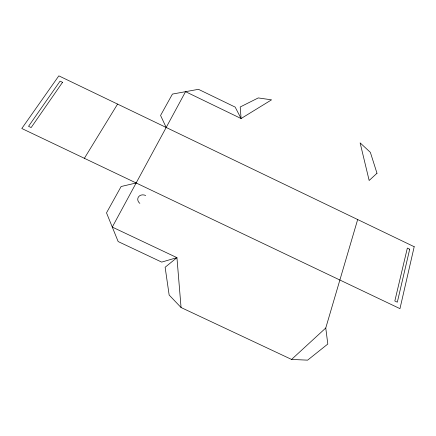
<?xml version="1.0" encoding="UTF-8"?>
<svg xmlns="http://www.w3.org/2000/svg" width="436" height="436" viewBox="0 0 436 436"><rect width="100%" height="100%" fill="white"/><g stroke="black" fill="none" stroke-linecap="round" stroke-linejoin="round"><path stroke-width="0.65" d="M166.187 127.47L160.573 115.442L172.438 94.072L198.451 89.32L235.168 107.098L241.092 118.538L240.198 106.989L258.276 97.926L271.546 99.839L241.092 118.538L185.556 91.674L112.281 227.08L176.94 257.649L165.13 267.268L169.152 295.036L181.06 307.522L291.57 359.438L307.625 360.147L327.807 344.031L325.757 328.014L357.667 219.537M84.377 158.306L117.573 104.095M291.57 359.438L325.757 328.014M136.152 182.973L121.126 186.515L106.509 212.85L118.156 241.555L161.68 262.101L176.94 257.649L181.06 307.522M139.869 203.383A5.782 4.878 19.9 0 1 138.544 196.816A5.782 4.878 19.9 0 1 145.689 195.508M414.2 246.722L399.965 308.644L21.8 128.5L58.838 75.853L414.2 246.722M409.704 249.207L397.316 302.192L394.831 301.009L407.344 248.073L409.704 249.207M62.539 82.317L31.147 127.568L28.547 126.326L60.07 81.134L62.539 82.317M376.993 173.256L369.156 180.482L360.114 142.866L370.366 152.355L376.993 173.256"/></g></svg>
